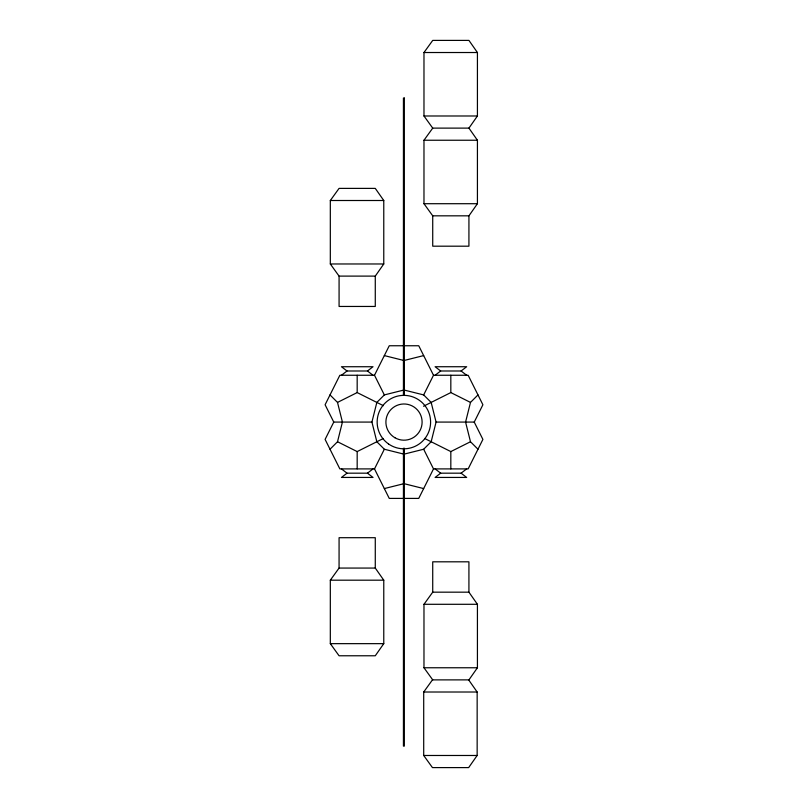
<?xml version="1.0" encoding="UTF-8"?>
<svg xmlns="http://www.w3.org/2000/svg" width="808" height="808" viewBox="0 0 808 808"><rect width="100%" height="100%" fill="white"/><g stroke="black" fill="none" stroke-linecap="round" stroke-linejoin="round"><path stroke-width="1.21" d="M330.017 449.238L337.512 441.744L342.42 422.079L337.512 402.414L330.017 394.92M371.922 422.079L376.841 402.414L384.335 394.92L404 390.001L423.665 394.92L431.159 402.414L436.078 422.079L431.159 441.744L423.665 449.238L404 454.157L384.335 449.238L376.841 441.744L371.922 422.079L333.765 422.079L325.099 439.411L339.845 468.903L374.498 468.903L389.254 498.405L418.746 498.405L433.502 468.903L423.665 449.238M477.983 394.92L470.488 402.414L465.58 422.079L470.488 441.744L477.983 449.238M384.335 394.92L374.498 375.255L389.254 345.753L418.746 345.753L433.502 375.255L423.665 394.92M374.498 468.903L384.335 449.238M433.502 468.903L468.155 468.903L482.901 439.411L474.235 422.079L482.901 404.757L468.155 375.255L433.502 375.255M468.933 128.118L477.427 115.988L477.427 52.52L468.933 40.4L432.724 40.4L423.978 52.52L423.978 115.988L432.724 128.118L468.933 128.118L477.427 140.238L477.427 203.707L468.933 215.827L468.923 246.188L432.724 246.188L432.724 215.827M383.77 263.974L375.276 276.104L339.067 276.104L330.321 263.974L330.321 200.505L339.067 188.385L375.276 188.385L383.77 200.505L383.77 263.974L330.321 263.974M339.067 568.064L375.276 568.064L383.77 580.184L383.77 643.653L375.276 655.773L339.067 655.773L330.321 643.653L330.321 580.184L339.067 568.064L339.077 537.704L375.276 537.704L375.276 568.064M432.724 592.173L432.724 561.812L468.923 561.812L468.923 592.173L477.427 604.293L477.427 667.761L468.933 679.881L432.452 679.881L423.705 692.012L423.705 755.48L432.452 767.6L468.66 767.6L477.154 755.48L477.154 692.012L468.66 679.881M468.933 215.827L432.724 215.827L423.978 203.707L423.978 140.238L432.724 128.118M432.724 679.881L423.978 667.761L423.978 604.293L432.724 592.173L468.933 592.173M341.451 375.255L347.016 370.993L367.458 370.993L373.013 366.731L341.451 366.731L347.016 370.993M435.108 375.255L440.663 370.993L461.105 370.993L466.66 366.731L435.108 366.731L440.663 370.993M347.016 473.175L341.451 477.437L373.013 477.437L367.458 473.175L347.016 473.175L341.451 468.903M367.458 473.175L373.013 468.903M440.663 473.175L435.108 477.437L466.66 477.437L461.105 473.175L440.663 473.175L435.108 468.903M461.105 473.175L466.66 468.903M337.512 402.414L357.176 392.577L383.396 405.697M423.513 406.242L450.824 392.577L470.488 402.414M337.512 441.744L357.176 451.581L383.396 438.471M424.604 438.471L450.824 451.581L470.488 441.744M384.335 355.591L404 360.509L423.665 355.591M384.335 488.577L404 483.659L423.665 488.577M423.978 52.52L477.427 52.52M423.978 115.988L477.427 115.988M423.978 140.238L477.427 140.238M330.321 200.505L383.77 200.505M423.978 203.707L477.427 203.707M374.498 375.255L339.845 375.255L325.099 404.757L333.765 422.079M436.078 422.079L474.235 422.079M330.321 580.184L383.77 580.184M423.978 604.293L477.427 604.293M330.321 643.653L383.77 643.653M423.978 667.761L477.427 667.761M423.705 692.012L477.154 692.012M423.705 755.48L477.154 755.48M461.105 370.993L466.66 375.255M367.458 370.993L373.013 375.255M450.824 375.255L450.824 392.577M450.824 451.581L450.824 468.903M404 360.509L404 394.95M404 447.965L404 483.659M375.276 276.104L375.276 306.454L339.077 306.454L339.077 276.104M357.176 375.255L357.176 392.577M357.176 451.581L357.176 468.903M404.313 98.051L403.434 98.051L403.434 395.354L404.313 395.354L404.313 98.051M404.313 448.804L403.434 448.804L403.434 746.107L404.313 746.107L404.313 448.804M388.486 443.925A26.725 26.725 0 0 0 430.492 424.483A26.725 26.725 0 0 0 392.648 397.829A26.725 26.725 0 0 0 388.486 443.925M394.95 437.764A18.109 18.109 0 0 0 422.109 422.079A18.109 18.109 0 0 0 394.95 406.404A18.109 18.109 0 0 0 394.95 437.764"/></g></svg>
